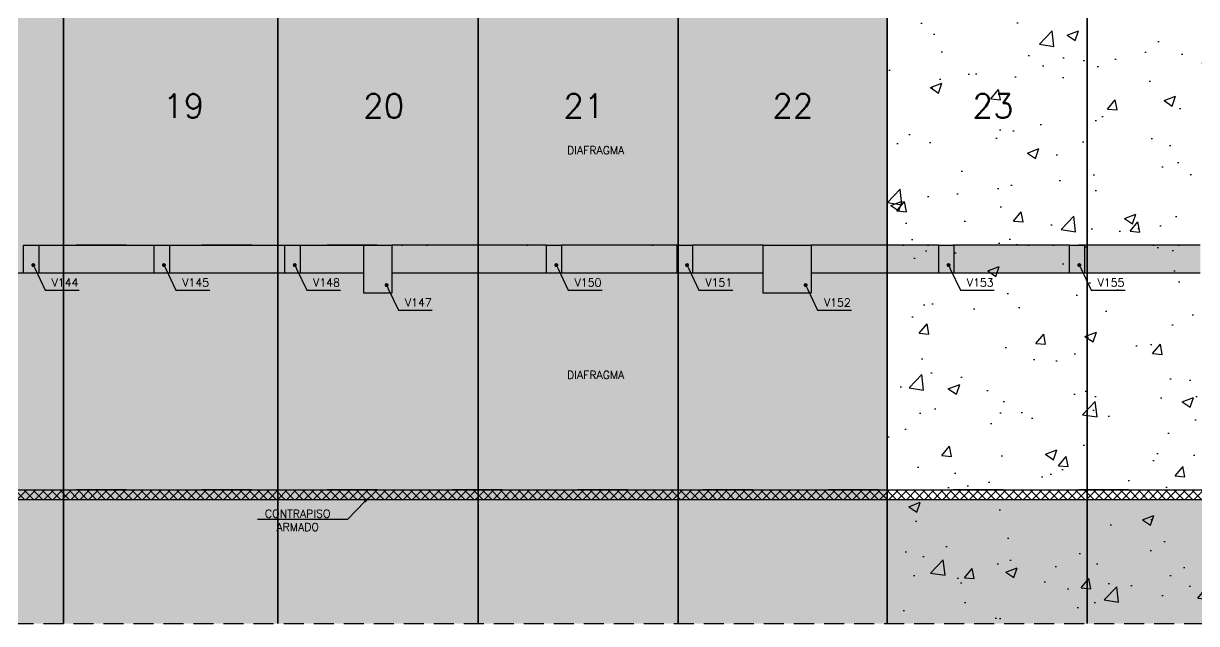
# Model space of a CAD drawing. Header units: millimetres. Extents: x 0 to 8720, y 0 to 4500.
# Drawn here: x 5402 to 6868, y 2375 to 3125 of the extents above; entities that cross this region are included whole.
import ezdxf
from ezdxf import colors
from ezdxf.entities.mleader import LeaderData, LeaderLine
from ezdxf.math import Vec2, Vec3

# ---------------------------------------------------------------- set-up
doc = ezdxf.new("R2010")
doc.units = ezdxf.units.MM
doc.header["$LTSCALE"] = 50
doc.linetypes.add('DASHED', pattern=[0.75, 0.5, -0.25])
doc.linetypes.add('DIVIDE2', pattern=[0.625, 0.25, -0.125, 0, -0.125, 0, -0.125])
for name, color, linetype in [('F-AUX', 2, 'Continuous'), ('F-AUX-DET', 2, 'Continuous'), ('F-AUX-RED', 1, 'Continuous'), ('F-CORTE', 4, 'Continuous'), ('F-CPC', 1, 'DASHED'), ('F-EIXOS-DET', 1, 'Continuous'), ('F-FUNDAÇÃO-VISTA', 253, 'Continuous'), ('F-MURETA OBRA', 4, 'Continuous'), ('F-PERFIL VISTA', 252, 'Continuous'), ('F-SOLIDO-CORTE', 71, 'Continuous'), ('F-TEXTO-YELLOW', 2, 'Continuous'), ('F-VISTA', 2, 'Continuous'), ('F-VISTA SÓLIDO', 254, 'Continuous')]:
    doc.layers.add(name, color=color, linetype=linetype)
doc.styles.add('MCP', font='simplex.shx')
doc.styles.get("Standard").update_dxf_attribs({"font": 'txt.shx'})

# ---------------------------------------------------------------- blocks, each defined once
blk = doc.blocks.new('_DOT')
at = {"color": 0, "linetype": 'ByBlock'}
blk.add_line((-0.5, 0), (-1, 0), dxfattribs=at)
at = {"color": 0, "linetype": 'ByBlock', "const_width": 0.5}
blk.add_lwpolyline([(-0.25, 0, 1), (0.25, 0, 1)], format="xyb", close=True, dxfattribs=at)

msp = doc.modelspace()

# ---------------------------------------------------------------- hatches: boundary and pattern name
at = {"layer": 'F-AUX-DET'}
h = msp.add_hatch(dxfattribs=at)
h.set_pattern_fill('ANGLE', color=252)
h.set_pattern_definition([(0, (0, 0), (0, 6.985), [5.08, -1.905]), (90, (0, 0), (-6.985, 4e-16), [5.08, -1.905])])
h.paths.add_polyline_path([(5698.47, 2488.12), (5791.56, 2488.12), (5791.56, 2519.79), (5698.47, 2519.79)], flags=9)
h.paths.add_polyline_path([(1936.37, 2488.12), (2029.46, 2488.12), (2029.46, 2519.79), (1936.37, 2519.79)], flags=9)
h.paths.add_polyline_path([(2659.61, 2488.91), (2768.42, 2488.91), (2768.42, 2520.58), (2659.61, 2520.58)], flags=9)
h.paths.add_polyline_path([(6080.85, 2678.2), (6162.99, 2678.2), (6162.99, 2693.2), (6080.85, 2693.2)], flags=9)
h.paths.add_polyline_path([(6921.04, 2678.2), (7003.19, 2678.2), (7003.19, 2693.2), (6921.04, 2693.2)], flags=9)
h.paths.add_polyline_path([(6905.63, 2793.64), (6945.86, 2793.64), (6945.86, 2808.64), (6905.63, 2808.64)], flags=9)
h.paths.add_polyline_path([(6742.29, 2793.64), (6782.53, 2793.64), (6782.53, 2808.64), (6742.29, 2808.64)], flags=9)
h.paths.add_polyline_path([(6578.96, 2793.64), (6619.2, 2793.64), (6619.2, 2808.64), (6578.96, 2808.64)], flags=9)
h.paths.add_polyline_path([(6400.48, 2768.64), (6440.72, 2768.64), (6440.72, 2783.64), (6400.48, 2783.64)], flags=9)
h.paths.add_polyline_path([(6088.97, 2793.64), (6129.21, 2793.64), (6129.21, 2808.64), (6088.97, 2808.64)], flags=9)
h.paths.add_polyline_path([(6252.3, 2793.64), (6289.68, 2793.64), (6289.68, 2808.64), (6252.3, 2808.64)], flags=9)
h.paths.add_polyline_path([(5876.98, 2768.64), (5917.22, 2768.64), (5917.22, 2783.64), (5876.98, 2783.64)], flags=9)
h.paths.add_polyline_path([(5598.87, 2793.64), (5639.11, 2793.64), (5639.11, 2808.64), (5598.87, 2808.64)], flags=9)
h.paths.add_polyline_path([(5762.3, 2793.64), (5802.54, 2793.64), (5802.54, 2808.64), (5762.3, 2808.64)], flags=9)
h.paths.add_polyline_path([(5435.64, 2793.64), (5476.36, 2793.64), (5476.36, 2808.64), (5435.64, 2808.64)], flags=9)
h.paths.add_polyline_path([(5272.31, 2793.64), (5312.55, 2793.64), (5312.55, 2808.64), (5272.31, 2808.64)], flags=9)
h.paths.add_polyline_path([(5108.98, 2768.64), (5146.36, 2768.64), (5146.36, 2783.64), (5108.98, 2783.64)], flags=9)
h = msp.add_hatch(dxfattribs=at)
h.set_pattern_fill('EARTH', color=252, scale=5, angle=45)
h.set_pattern_definition([(45, (140, -3746.03), (0, 44.90128), [31.75, -31.75]), (45, (131.58, -3737.61), (0, 44.90128), [31.75, -31.75]), (45, (123.162, -3729.19), (0, 44.90128), [31.75, -31.75]), (135, (123.162, -3723.58), (-44.90128, 0), [31.75, -31.75]), (135, (131.58, -3715.16), (-44.90128, 0), [31.75, -31.75]), (135, (140, -3706.74), (-44.90128, 0), [31.75, -31.75])])
edge = h.paths.add_edge_path(flags=17)
edge.add_arc((3056.46, 2474.7), 10.99, 305, 415)
edge.add_arc((3053.46, 2496.98), 16.21, 305, 415)
edge.add_arc((3055.13, 2521.16), 13.3, 305, 401.62752)
edge.add_line((3065.08, 2529.99), (2969.98, 2529.99))
edge.add_line((2969.98, 2529.99), (2969.98, 2494.99))
edge.add_line((2969.98, 2494.99), (2950.98, 2494.99))
edge.add_line((2950.98, 2494.99), (2950.98, 2529.99))
edge.add_line((2950.98, 2529.99), (2829.01, 2529.99))
edge.add_arc((2839.24, 2524.12), 11.8, 150.11954, 235)
edge.add_arc((2837.88, 2506.73), 9.43, 125, 235)
edge.add_arc((2838.65, 2490.17), 10.78, 125, 235)
edge.add_arc((2841.56, 2468.35), 15.85, 125, 235)
edge.add_arc((2838.15, 2447.25), 9.91, 125, 235)
edge.add_arc((2841.75, 2425.89), 16.17, 125, 235)
edge.add_arc((2841.95, 2418.06), 10.92, 209.70053, 319.70053)
edge.add_arc((2861.33, 2418.73), 13.49, 215, 325)
edge.add_arc((2884.6, 2419.56), 14.92, 215, 325)
edge.add_arc((2907.77, 2418.65), 13.35, 215, 325)
edge.add_arc((2930.56, 2419.3), 14.47, 215, 325)
edge.add_arc((2952.34, 2417.95), 12.12, 215, 325)
edge.add_arc((2969.57, 2416.11), 8.92, 215, 325)
edge.add_arc((2985.02, 2416.69), 9.93, 215, 325)
edge.add_arc((2999.87, 2415.7), 8.2, 215, 325)
edge.add_arc((3017.76, 2418.82), 13.64, 215, 325)
edge.add_arc((3039.32, 2418.27), 12.68, 215, 325)
edge.add_arc((3052.32, 2421.16), 10.49, 255.57323, 365.57323)
edge.add_arc((3057.49, 2429.7), 9.19, 305, 415)
edge.add_arc((3058.03, 2443.99), 8.25, 305, 415)
edge.add_arc((3057.53, 2458.22), 9.13, 305, 415)
h.paths.add_polyline_path([(5698.47, 2488.12), (5791.56, 2488.12), (5791.56, 2519.79), (5698.47, 2519.79)], flags=16)
h.paths.add_polyline_path([(1936.37, 2488.12), (2029.46, 2488.12), (2029.46, 2519.79), (1936.37, 2519.79)], flags=16)
h.paths.add_polyline_path([(2659.61, 2488.91), (2768.42, 2488.91), (2768.42, 2520.58), (2659.61, 2520.58)], flags=16)
h.paths.add_polyline_path([(2887.82, 2481.9), (2916.15, 2481.9), (2916.15, 2496.9), (2887.82, 2496.9)], flags=16)
h.paths.add_polyline_path([(4134.28, 2521.99), (4163.28, 2521.99), (4163.28, 2481.99), (4134.28, 2481.99)], flags=16)
edge = h.paths.add_edge_path()
edge.add_line((7020.78, 2529.99), (3065.08, 2529.99))
edge.add_arc((3055.13, 2521.16), 13.3, -55, 41.62752, ccw=False)
edge.add_arc((3053.46, 2496.98), 16.21, -55, 55, ccw=False)
edge.add_arc((3056.46, 2474.7), 10.99, -55, 55, ccw=False)
edge.add_arc((3057.53, 2458.22), 9.13, -55, 55, ccw=False)
edge.add_arc((3058.03, 2443.99), 8.25, -55, 55, ccw=False)
edge.add_arc((3057.49, 2429.7), 9.19, -55, 55, ccw=False)
edge.add_arc((3052.32, 2421.16), 10.49, -104.42677, 5.57323, ccw=False)
edge.add_arc((3039.32, 2418.27), 12.68, 215, 325, ccw=False)
edge.add_arc((3017.76, 2418.82), 13.64, 215, 325, ccw=False)
edge.add_arc((2999.87, 2415.7), 8.2, 215, 325, ccw=False)
edge.add_arc((2985.02, 2416.69), 9.93, 215, 325, ccw=False)
edge.add_arc((2969.57, 2416.11), 8.92, 215, 325, ccw=False)
edge.add_arc((2952.34, 2417.95), 12.12, 215, 325, ccw=False)
edge.add_arc((2930.56, 2419.3), 14.47, 215, 325, ccw=False)
edge.add_arc((2907.77, 2418.65), 13.35, 215, 325, ccw=False)
edge.add_arc((2884.6, 2419.56), 14.92, 215, 325, ccw=False)
edge.add_arc((2861.33, 2418.73), 13.49, 215, 325, ccw=False)
edge.add_arc((2841.95, 2418.06), 10.92, 209.70053, 319.70053, ccw=False)
edge.add_arc((2841.75, 2425.89), 16.17, 125, 235, ccw=False)
edge.add_arc((2838.15, 2447.25), 9.91, 125, 235, ccw=False)
edge.add_arc((2841.56, 2468.35), 15.85, 125, 235, ccw=False)
edge.add_arc((2838.65, 2490.17), 10.78, 125, 235, ccw=False)
edge.add_arc((2837.88, 2506.73), 9.43, 125, 235, ccw=False)
edge.add_arc((2839.24, 2524.12), 11.8, 150.11954, 235, ccw=False)
edge.add_line((2829.01, 2529.99), (429.84, 2529.99))
edge.add_line((429.84, 2529.99), (429.84, 2374.99))
edge.add_line((429.84, 2374.99), (7020.78, 2374.99))
edge.add_line((7020.78, 2374.99), (7020.78, 2529.99))
at = {"layer": 'F-AUX-RED'}
h = msp.add_hatch(dxfattribs=at)
h.set_pattern_fill('ANSI37', color=256, scale=2.5)
h.set_pattern_definition([(45, (140, -3746.029), (-5.61266, 5.61266), []), (135, (140, -3746.029), (-5.61266, -5.61266), [])])
h.paths.add_polyline_path([(3068.98, 2541.99), (2969.98, 2541.99), (2969.98, 2529.99), (3065.08, 2529.99, 0.0584148), (3062.76, 2532.05, 0.2032492)])
h.paths.add_polyline_path([(7020.78, 2541.99), (3068.98, 2541.99, -0.2032492), (3062.76, 2532.05, -0.0584148), (3065.08, 2529.99), (7020.78, 2529.99)])
at = {"layer": 'F-PERFIL VISTA', "ltscale": 2}
h = msp.add_hatch(dxfattribs=at)
h.set_pattern_fill('AR-CONC', color=256, scale=0.8)
h.paths.add_polyline_path([(1971.28, 3949.99), (1971.28, 3903.68), (1971.28, 3839.99)])
h.paths.add_polyline_path([(1971.28, 3673.99), (1721.28, 3673.99), (1721.28, 2374.99), (1971.28, 2374.99)])
h.paths.add_polyline_path([(2221.28, 3929.99), (1971.28, 3929.99), (1971.28, 3839.99), (1971.28, 2374.99), (2221.28, 2374.99)])
h.paths.add_polyline_path([(2971.28, 3959.99), (1971.28, 3959.99), (1971.28, 3929.99), (2221.28, 3929.99), (2971.28, 3929.99)])
h.paths.add_polyline_path([(2471.28, 3929.99), (2221.28, 3929.99), (2221.28, 2374.99), (2471.28, 2374.99)])
h.paths.add_polyline_path([(2721.28, 3929.99), (2471.28, 3929.99), (2471.28, 2374.99), (2721.28, 2374.99)])
h.paths.add_polyline_path([(2971.28, 3929.99), (2721.28, 3929.99), (2721.28, 2374.99), (2971.28, 2374.99)])
h.paths.add_polyline_path([(3971.28, 3981.99), (3221.28, 3981.99), (3221.28, 3971.99), (2971.28, 3971.99), (3971.28, 3967.99)])
h.paths.add_polyline_path([(3221.28, 3967.99), (2971.28, 3971.99), (2971.28, 3929.99), (2971.28, 2374.99), (3221.28, 2374.99)])
h.paths.add_polyline_path([(3471.28, 3967.99), (3221.28, 3967.99), (3221.28, 2374.99), (3471.28, 2374.99)])
h.paths.add_polyline_path([(3721.28, 3967.99), (3471.28, 3967.99), (3471.28, 2374.99), (3721.28, 2374.99)])
h.paths.add_polyline_path([(3971.28, 3967.99), (3721.28, 3967.99), (3721.28, 2374.99), (3971.28, 2374.99)])
h.paths.add_polyline_path([(5202.28, 3238.99), (4952.28, 3238.99), (4952.28, 2374.99), (5202.28, 2374.99)])
h.paths.add_polyline_path([(5452.28, 4131.99), (5202.28, 4131.99), (5202.28, 2374.99), (5452.28, 2374.99)])
h.paths.add_polyline_path([(5720.28, 4131.99), (5452.28, 4131.99), (5452.28, 2374.99), (5720.28, 2374.99)])
h.paths.add_polyline_path([(5970.28, 3733.99), (5720.28, 3733.99), (5720.28, 2374.99), (5970.28, 2374.99)])
h.paths.add_polyline_path([(6481.28, 3733.99), (6220.28, 3733.99), (6220.28, 2374.99), (6481.28, 2374.99)])
h.paths.add_polyline_path([(6220.28, 4131.99), (5970.28, 4131.99), (5970.28, 3733.99), (6220.28, 3733.99)])
h.paths.add_polyline_path([(6220.28, 3733.99), (5970.28, 3733.99), (5970.28, 2374.99), (6220.28, 2374.99)])
h.paths.add_polyline_path([(6731.28, 4278), (6481.28, 4278), (6481.28, 3733.99), (6731.28, 3733.99)])
h = msp.add_hatch(dxfattribs=at)
h.set_pattern_fill('AR-CONC', color=256, scale=0.8)
h.paths.add_polyline_path([(6731.28, 3733.99), (6481.28, 3733.99), (6481.28, 2374.99), (6731.28, 2374.99)])
h.paths.add_polyline_path([(7020.78, 4133.99), (7070.78, 4133.99), (7070.78, 4278), (6731.28, 4278), (6731.28, 3733.99), (7020.78, 3733.99)])
h.paths.add_polyline_path([(7020.78, 3733.99), (6731.28, 3733.99), (6731.28, 2374.99), (7020.78, 2374.99)])
at = {"layer": 'F-SOLIDO-CORTE'}
h = msp.add_hatch(color=256, dxfattribs=at)
h.dxf.hatch_style = 1
h.paths.add_polyline_path([(5402.45, 2812.99), (5402.45, 2835.08), (5402.45, 2847.99), (5414.44, 2847.99), (5421.45, 2847.99), (5421.45, 2825.91), (5421.45, 2812.99), (5414.44, 2812.99)])
h = msp.add_hatch(color=256, dxfattribs=at)
h.dxf.hatch_style = 1
h.paths.add_polyline_path([(5565.67, 2812.99), (5565.67, 2835.08), (5565.67, 2847.99), (5577.66, 2847.99), (5584.67, 2847.99), (5584.67, 2825.91), (5584.67, 2812.99), (5577.66, 2812.99)])
h = msp.add_hatch(color=256, dxfattribs=at)
h.dxf.hatch_style = 1
h.paths.add_polyline_path([(5729.11, 2812.99), (5729.11, 2835.08), (5729.11, 2847.99), (5741.1, 2847.99), (5748.11, 2847.99), (5748.11, 2825.91), (5748.11, 2812.99), (5741.1, 2812.99)])
h = msp.add_hatch(color=256, dxfattribs=at)
h.dxf.hatch_style = 1
h.paths.add_polyline_path([(5827.78, 2787.99), (5827.78, 2825.86), (5827.78, 2847.99), (5849.87, 2847.99), (5862.78, 2847.99), (5862.78, 2810.13), (5862.78, 2787.99), (5849.87, 2787.99)])
h = msp.add_hatch(color=256, dxfattribs=at)
h.dxf.hatch_style = 1
h.paths.add_polyline_path([(6055.77, 2812.99), (6055.77, 2835.08), (6055.77, 2847.99), (6067.76, 2847.99), (6074.77, 2847.99), (6074.77, 2825.91), (6074.77, 2812.99), (6067.76, 2812.99)])
h = msp.add_hatch(color=256, dxfattribs=at)
h.dxf.hatch_style = 1
h.paths.add_polyline_path([(6219.11, 2812.99), (6219.11, 2835.08), (6219.11, 2847.99), (6231.1, 2847.99), (6238.11, 2847.99), (6238.11, 2825.91), (6238.11, 2812.99), (6231.1, 2812.99)])
h = msp.add_hatch(color=256, dxfattribs=at)
h.dxf.hatch_style = 1
h.paths.add_polyline_path([(6326.28, 2787.99), (6326.28, 2825.86), (6326.28, 2847.99), (6364.15, 2847.99), (6386.28, 2847.99), (6386.28, 2810.13), (6386.28, 2787.99), (6364.15, 2787.99)])
h = msp.add_hatch(color=256, dxfattribs=at)
h.dxf.hatch_style = 1
h.paths.add_polyline_path([(6545.77, 2812.99), (6545.77, 2835.08), (6545.77, 2847.99), (6557.76, 2847.99), (6564.77, 2847.99), (6564.77, 2825.91), (6564.77, 2812.99), (6557.76, 2812.99)])
h = msp.add_hatch(color=256, dxfattribs=at)
h.dxf.hatch_style = 1
h.paths.add_polyline_path([(6709.1, 2812.99), (6709.1, 2835.08), (6709.1, 2847.99), (6721.09, 2847.99), (6728.1, 2847.99), (6728.1, 2825.91), (6728.1, 2812.99), (6721.09, 2812.99)])
at = {"layer": 'F-VISTA SÓLIDO'}
h = msp.add_hatch(color=256, dxfattribs=at)
h.dxf.hatch_style = 1
h.paths.add_polyline_path([(5565.67, 2835.08), (5565.67, 2847.99), (5421.45, 2847.99), (5421.45, 2825.91), (5421.45, 2812.99), (5565.67, 2812.99)])
h = msp.add_hatch(color=256, dxfattribs=at)
h.dxf.hatch_style = 1
h.paths.add_polyline_path([(5729.11, 2835.08), (5729.11, 2847.99), (5584.67, 2847.99), (5584.67, 2825.91), (5584.67, 2812.99), (5729.11, 2812.99)])
h = msp.add_hatch(color=256, dxfattribs=at)
h.dxf.hatch_style = 1
h.paths.add_polyline_path([(5827.78, 2825.86), (5827.78, 2847.99), (5815.28, 2847.99), (5748.11, 2847.99), (5748.11, 2825.91), (5748.11, 2812.99), (5815.28, 2812.99), (5821.73, 2812.99), (5827.78, 2812.99)])
h = msp.add_hatch(color=256, dxfattribs=at)
h.dxf.hatch_style = 1
h.paths.add_polyline_path([(6055.77, 2835.08), (6055.77, 2847.99), (5875.28, 2847.99), (5862.78, 2847.99), (5862.78, 2812.99), (5875.28, 2812.99), (5895.93, 2812.99), (6055.77, 2812.99)])
h = msp.add_hatch(color=256, dxfattribs=at)
h.dxf.hatch_style = 1
h.paths.add_polyline_path([(6219.11, 2835.08), (6219.11, 2847.99), (6074.77, 2847.99), (6074.77, 2847.99), (6074.77, 2825.91), (6074.77, 2812.99), (6091.28, 2812.99), (6219.11, 2812.99)])
h = msp.add_hatch(color=256, dxfattribs=at)
h.dxf.hatch_style = 1
h.paths.add_polyline_path([(6326.28, 2825.86), (6326.28, 2847.99), (6238.11, 2847.99), (6238.11, 2847.99), (6238.11, 2825.91), (6238.11, 2812.99), (6248.19, 2812.99), (6326.28, 2812.99)])
h = msp.add_hatch(color=256, dxfattribs=at)
h.dxf.hatch_style = 1
h.paths.add_polyline_path([(6545.77, 2835.08), (6545.77, 2847.99), (6386.28, 2847.99), (6386.28, 2847.99), (6386.28, 2812.99), (6404.53, 2812.99), (6545.77, 2812.99)])
h = msp.add_hatch(color=256, dxfattribs=at)
h.dxf.hatch_style = 1
h.paths.add_polyline_path([(6709.1, 2835.08), (6709.1, 2847.99), (6564.77, 2847.99), (6564.77, 2825.91), (6564.77, 2812.99), (6581.28, 2812.99), (6709.1, 2812.99)])
h = msp.add_hatch(color=256, dxfattribs=at)
h.dxf.hatch_style = 1
h.paths.add_polyline_path([(6872.43, 2847.99), (6728.1, 2847.99), (6728.1, 2825.91), (6728.1, 2812.99), (6744.61, 2812.99), (6872.43, 2812.99), (6872.43, 2835.08)])

# ---------------------------------------------------------------- linework, layer by layer
at = {"layer": 'F-AUX', "color": 1, "linetype": 'DASHED'}
msp.add_lwpolyline([(7095.78, 2374.99), (7095.78, 4420), (365, 4420), (365, 2374.99)], close=True, dxfattribs=at)
at = {"layer": 'F-AUX-RED'}
for points in [[(2969.98, 2541.99), (7020.78, 2541.99)], [(2969.98, 2529.99), (7020.78, 2529.99)]]:
    msp.add_lwpolyline(points, dxfattribs=at)
at = {"layer": 'F-CORTE'}
for points in [[(5402.45, 2812.99), (5402.45, 2835.08), (5402.45, 2847.99), (5414.44, 2847.99), (5421.45, 2847.99), (5421.45, 2825.91), (5421.45, 2812.99), (5414.44, 2812.99)], [(5565.67, 2812.99), (5565.67, 2835.08), (5565.67, 2847.99), (5577.66, 2847.99), (5584.67, 2847.99), (5584.67, 2825.91), (5584.67, 2812.99), (5577.66, 2812.99)], [(5729.11, 2812.99), (5729.11, 2835.08), (5729.11, 2847.99), (5741.1, 2847.99), (5748.11, 2847.99), (5748.11, 2825.91), (5748.11, 2812.99), (5741.1, 2812.99)], [(5827.78, 2787.99), (5827.78, 2825.86), (5827.78, 2847.99), (5849.87, 2847.99), (5862.78, 2847.99), (5862.78, 2810.13), (5862.78, 2787.99), (5849.87, 2787.99)], [(6055.77, 2812.99), (6055.77, 2835.08), (6055.77, 2847.99), (6067.76, 2847.99), (6074.77, 2847.99), (6074.77, 2825.91), (6074.77, 2812.99), (6067.76, 2812.99)], [(6219.11, 2812.99), (6219.11, 2835.08), (6219.11, 2847.99), (6231.1, 2847.99), (6238.11, 2847.99), (6238.11, 2825.91), (6238.11, 2812.99), (6231.1, 2812.99)], [(6326.28, 2787.99), (6326.28, 2825.86), (6326.28, 2847.99), (6364.15, 2847.99), (6386.28, 2847.99), (6386.28, 2810.13), (6386.28, 2787.99), (6364.15, 2787.99)], [(6545.77, 2812.99), (6545.77, 2835.08), (6545.77, 2847.99), (6557.76, 2847.99), (6564.77, 2847.99), (6564.77, 2825.91), (6564.77, 2812.99), (6557.76, 2812.99)], [(6709.1, 2812.99), (6709.1, 2835.08), (6709.1, 2847.99), (6721.09, 2847.99), (6728.1, 2847.99), (6728.1, 2825.91), (6728.1, 2812.99), (6721.09, 2812.99)]]:
    msp.add_lwpolyline(points, close=True, dxfattribs=at)
at = {"layer": 'F-CPC'}
for p, q in [((5970.28, 2374.99), (5970.28, 4309.99)), ((6220.28, 2374.99), (6220.28, 4309.99)), ((6481.28, 2374.99), (6481.28, 4309.99)), ((6731.28, 2374.99), (6731.28, 4278)), ((5452.28, 2374.99), (5452.28, 4131.99)), ((5720.28, 2374.99), (5720.28, 4053.99))]:
    msp.add_line(p, q, dxfattribs=at)
at = {"layer": 'F-EIXOS-DET', "color": 1, "linetype": 'DIVIDE2', "ltscale": 5}
for p, q in [((7095.78, 2847.99), (365, 2847.99)), ((7095.78, 2541.99), (365, 2541.99))]:
    msp.add_line(p, q, dxfattribs=at)
at = {"layer": 'F-FUNDAÇÃO-VISTA'}
for p, q in [((5970.28, 2374.99), (5970.28, 4273.99)), ((6220.28, 2374.99), (6220.28, 4273.99)), ((6481.28, 2374.99), (6481.28, 4278)), ((6731.28, 2374.99), (6731.28, 4278)), ((6731.28, 2374.99), (6731.28, 4278)), ((5720.28, 2374.99), (5720.28, 4191.99)), ((5452.28, 2374.99), (5452.28, 4131.99)), ((5452.28, 2374.99), (5452.28, 4131.99)), ((6220.28, 2374.99), (6220.28, 3733.99)), ((6481.28, 2374.99), (6481.28, 3733.99))]:
    msp.add_line(p, q, dxfattribs=at)
at = {"layer": 'F-MURETA OBRA'}
for points in [[(6220.28, 4309.99), (6220.28, 2374.99)], [(6481.28, 4309.99), (6481.28, 2374.99)], [(6731.28, 4278), (6731.28, 2374.99)], [(5720.28, 4191.99), (5720.28, 2374.99)], [(5970.28, 4191.99), (5970.28, 2374.99)], [(5452.28, 4131.99), (5452.28, 2374.99)]]:
    msp.add_lwpolyline(points, dxfattribs=at)
at = {"layer": 'F-VISTA', "linetype": 'Continuous'}
for p, q in [((5402.45, 2847.99), (5565.67, 2847.99)), ((5584.67, 2847.99), (5729.11, 2847.99)), ((5748.11, 2847.99), (5815.28, 2847.99)), ((5815.28, 2847.99), (5827.78, 2847.99)), ((5875.28, 2847.99), (5862.78, 2847.99)), ((6055.77, 2847.99), (5875.28, 2847.99)), ((6219.11, 2847.99), (6074.77, 2847.99)), ((6326.28, 2847.99), (6238.11, 2847.99)), ((6545.77, 2847.99), (6386.28, 2847.99)), ((6709.1, 2847.99), (6564.77, 2847.99)), ((6872.43, 2847.99), (6728.1, 2847.99)), ((5402.45, 2812.99), (5274.62, 2812.99)), ((5565.67, 2812.99), (5402.45, 2812.99)), ((5729.11, 2812.99), (5584.67, 2812.99)), ((5815.28, 2812.99), (5748.11, 2812.99)), ((5755.79, 2812.99), (5748.11, 2812.99)), ((5821.73, 2812.99), (5815.28, 2812.99)), ((5827.78, 2812.99), (5821.73, 2812.99)), ((5875.28, 2812.99), (5862.78, 2812.99)), ((5895.93, 2812.99), (5875.28, 2812.99)), ((6055.77, 2812.99), (5895.93, 2812.99)), ((6091.28, 2812.99), (6074.77, 2812.99)), ((6219.11, 2812.99), (6091.28, 2812.99)), ((6248.19, 2812.99), (6238.11, 2812.99)), ((6326.28, 2812.99), (6248.19, 2812.99)), ((6404.53, 2812.99), (6386.28, 2812.99)), ((6545.77, 2812.99), (6404.53, 2812.99)), ((6581.28, 2812.99), (6564.77, 2812.99)), ((6709.1, 2812.99), (6581.28, 2812.99)), ((6744.61, 2812.99), (6728.1, 2812.99)), ((6872.43, 2812.99), (6744.61, 2812.99))]:
    msp.add_line(p, q, dxfattribs=at)

# ---------------------------------------------------------------- texts
at = {"layer": 'F-MURETA OBRA', "char_height": 30, "attachment_point": 1}
for s, insert in [('19', (5576.8, 3036.99)), ('20', (5826.8, 3036.99)), ('21', (6076.8, 3036.99)), ('22', (6337.8, 3036.99)), ('23', (6587.8, 3036.99))]:
    msp.add_mtext_dynamic_manual_height_columns(s, width=540.7942, gutter_width=12.5, heights=[0], dxfattribs=dict(at, insert=insert))
at = {"layer": 'F-TEXTO-YELLOW', "style": 'MCP'}
for s, p in [('DIAFRAGMA', (6081.44, 2961.58)), ('V144', (5437.66, 2796.14)), ('V145', (5600.89, 2796.14)), ('V148', (5764.33, 2796.14)), ('V150', (6090.99, 2796.14)), ('V151', (6254.32, 2796.14)), ('V153', (6580.99, 2796.14)), ('V155', (6744.32, 2796.14)), ('V147', (5879, 2771.14)), ('V152', (6402.5, 2771.14)), ('DIAFRAGMA', (6081.44, 2680.7))]:
    msp.add_text(s, height=10, dxfattribs=at).set_placement(p)
at = {"layer": 'F-TEXTO-YELLOW', "insert": (5745.01, 2503.95), "char_height": 10, "attachment_point": 5, "style": 'MCP'}
msp.add_mtext_dynamic_manual_height_columns('CONTRAPISO ARMADO', width=110.244, gutter_width=12.5, heights=[0], dxfattribs=at)

# ---------------------------------------------------------------- leaders
at = {"layer": 'F-AUX-RED'}
ml = msp.add_multileader_mtext('Standard', dxfattribs=at)
ml.set_content('', color=256)
ml.set_leader_properties()
ml.set_arrow_properties(name='DOT')
ml.build(insert=Vec2(0, 0))
ml.multileader.update_dxf_attribs({"text_right_attachment_type": 6, "text_top_attachment_type": 0, "text_bottom_attachment_type": 0, "dogleg_length": 0.36, "arrow_head_size": 5})
ctx = ml.context
ctx.base_point, ctx.char_height, ctx.arrow_head_size, ctx.landing_gap_size, ctx.plane_origin = Vec3(5471.87, 2791.88), 0.18, 5, 0.09, Vec3(5414.75, 2822.98)
ctx.right_attachment = 6
notes = []
notes.append((ctx, [(0, (1, 1, 0), (5429.6, 2791.88), (1, 0), 42.26, [(0, [(5414.75, 2822.98)], 256, [])])]))
ctx.mtext.insert, ctx.mtext.flow_direction = Vec3(5471.96, 2791.97), 5
ml = msp.add_multileader_mtext('Standard', dxfattribs=at)
ml.set_content('', color=256)
ml.set_leader_properties()
ml.set_arrow_properties(name='DOT')
ml.build(insert=Vec2(0, 0))
ml.multileader.update_dxf_attribs({"text_right_attachment_type": 6, "text_top_attachment_type": 0, "text_bottom_attachment_type": 0, "dogleg_length": 0.36, "arrow_head_size": 5})
ctx = ml.context
ctx.base_point, ctx.char_height, ctx.arrow_head_size, ctx.landing_gap_size, ctx.plane_origin = Vec3(5635.09, 2791.88), 0.18, 5, 0.09, Vec3(5577.98, 2822.98)
ctx.right_attachment = 6
notes.append((ctx, [(0, (1, 1, 0), (5592.83, 2791.88), (1, 0), 42.26, [(0, [(5577.98, 2822.98)], 256, [])])]))
ctx.mtext.insert, ctx.mtext.flow_direction = Vec3(5635.18, 2791.97), 5
ml = msp.add_multileader_mtext('Standard', dxfattribs=at)
ml.set_content('', color=256)
ml.set_leader_properties()
ml.set_arrow_properties(name='DOT')
ml.build(insert=Vec2(0, 0))
ml.multileader.update_dxf_attribs({"text_right_attachment_type": 6, "text_top_attachment_type": 0, "text_bottom_attachment_type": 0, "dogleg_length": 0.36, "arrow_head_size": 5})
ctx = ml.context
ctx.base_point, ctx.char_height, ctx.arrow_head_size, ctx.landing_gap_size, ctx.plane_origin = Vec3(5798.53, 2791.88), 0.18, 5, 0.09, Vec3(5741.41, 2822.98)
ctx.right_attachment = 6
notes.append((ctx, [(0, (1, 1, 0), (5756.27, 2791.88), (1, 0), 42.26, [(0, [(5741.41, 2822.98)], 256, [])])]))
ctx.mtext.insert, ctx.mtext.flow_direction = Vec3(5798.62, 2791.97), 5
ml = msp.add_multileader_mtext('Standard', dxfattribs=at)
ml.set_content('', color=256)
ml.set_leader_properties()
ml.set_arrow_properties(name='DOT')
ml.build(insert=Vec2(0, 0))
ml.multileader.update_dxf_attribs({"text_right_attachment_type": 6, "text_top_attachment_type": 0, "text_bottom_attachment_type": 0, "dogleg_length": 0.36, "arrow_head_size": 5})
ctx = ml.context
ctx.base_point, ctx.char_height, ctx.arrow_head_size, ctx.landing_gap_size, ctx.plane_origin = Vec3(6125.19, 2791.88), 0.18, 5, 0.09, Vec3(6068.08, 2822.98)
ctx.right_attachment = 6
notes.append((ctx, [(0, (1, 1, 0), (6082.93, 2791.88), (1, 0), 42.26, [(0, [(6068.08, 2822.98)], 256, [])])]))
ctx.mtext.insert, ctx.mtext.flow_direction = Vec3(6125.28, 2791.97), 5
ml = msp.add_multileader_mtext('Standard', dxfattribs=at)
ml.set_content('', color=256)
ml.set_leader_properties()
ml.set_arrow_properties(name='DOT')
ml.build(insert=Vec2(0, 0))
ml.multileader.update_dxf_attribs({"text_right_attachment_type": 6, "text_top_attachment_type": 0, "text_bottom_attachment_type": 0, "dogleg_length": 0.36, "arrow_head_size": 5})
ctx = ml.context
ctx.base_point, ctx.char_height, ctx.arrow_head_size, ctx.landing_gap_size, ctx.plane_origin = Vec3(6288.52, 2791.88), 0.18, 5, 0.09, Vec3(6231.41, 2822.98)
ctx.right_attachment = 6
notes.append((ctx, [(0, (1, 1, 0), (6246.26, 2791.88), (1, 0), 42.26, [(0, [(6231.41, 2822.98)], 256, [])])]))
ctx.mtext.insert, ctx.mtext.flow_direction = Vec3(6288.61, 2791.97), 5
ml = msp.add_multileader_mtext('Standard', dxfattribs=at)
ml.set_content('', color=256)
ml.set_leader_properties()
ml.set_arrow_properties(name='DOT')
ml.build(insert=Vec2(0, 0))
ml.multileader.update_dxf_attribs({"text_right_attachment_type": 6, "text_top_attachment_type": 0, "text_bottom_attachment_type": 0, "dogleg_length": 0.36, "arrow_head_size": 5})
ctx = ml.context
ctx.base_point, ctx.char_height, ctx.arrow_head_size, ctx.landing_gap_size, ctx.plane_origin = Vec3(6615.19, 2791.88), 0.18, 5, 0.09, Vec3(6558.07, 2822.98)
ctx.right_attachment = 6
notes.append((ctx, [(0, (1, 1, 0), (6572.92, 2791.88), (1, 0), 42.26, [(0, [(6558.07, 2822.98)], 256, [])])]))
ctx.mtext.insert, ctx.mtext.flow_direction = Vec3(6615.28, 2791.97), 5
ml = msp.add_multileader_mtext('Standard', dxfattribs=at)
ml.set_content('', color=256)
ml.set_leader_properties()
ml.set_arrow_properties(name='DOT')
ml.build(insert=Vec2(0, 0))
ml.multileader.update_dxf_attribs({"text_right_attachment_type": 6, "text_top_attachment_type": 0, "text_bottom_attachment_type": 0, "dogleg_length": 0.36, "arrow_head_size": 5})
ctx = ml.context
ctx.base_point, ctx.char_height, ctx.arrow_head_size, ctx.landing_gap_size, ctx.plane_origin = Vec3(6778.52, 2791.88), 0.18, 5, 0.09, Vec3(6721.4, 2822.98)
ctx.right_attachment = 6
notes.append((ctx, [(0, (1, 1, 0), (6736.26, 2791.88), (1, 0), 42.26, [(0, [(6721.4, 2822.98)], 256, [])])]))
ctx.mtext.insert, ctx.mtext.flow_direction = Vec3(6778.61, 2791.97), 5
ml = msp.add_multileader_mtext('Standard', dxfattribs=at)
ml.set_content('', color=256)
ml.set_leader_properties()
ml.set_arrow_properties(name='DOT')
ml.build(insert=Vec2(0, 0))
ml.multileader.update_dxf_attribs({"text_right_attachment_type": 6, "text_top_attachment_type": 0, "text_bottom_attachment_type": 0, "dogleg_length": 0.36, "arrow_head_size": 5})
ctx = ml.context
ctx.base_point, ctx.char_height, ctx.arrow_head_size, ctx.landing_gap_size, ctx.plane_origin = Vec3(5913.2, 2766.88), 0.18, 5, 0.09, Vec3(5856.09, 2797.98)
ctx.right_attachment = 6
notes.append((ctx, [(0, (1, 1, 0), (5870.94, 2766.88), (1, 0), 42.26, [(0, [(5856.09, 2797.98)], 256, [])])]))
ctx.mtext.insert, ctx.mtext.flow_direction = Vec3(5913.29, 2766.97), 5
ml = msp.add_multileader_mtext('Standard', dxfattribs=at)
ml.set_content('', color=256)
ml.set_leader_properties()
ml.set_arrow_properties(name='DOT')
ml.build(insert=Vec2(0, 0))
ml.multileader.update_dxf_attribs({"text_right_attachment_type": 6, "text_top_attachment_type": 0, "text_bottom_attachment_type": 0, "dogleg_length": 0.36, "arrow_head_size": 5})
ctx = ml.context
ctx.base_point, ctx.char_height, ctx.arrow_head_size, ctx.landing_gap_size, ctx.plane_origin = Vec3(6436.7, 2766.88), 0.18, 5, 0.09, Vec3(6379.59, 2797.98)
ctx.right_attachment = 6
notes.append((ctx, [(0, (1, 1, 0), (6394.44, 2766.88), (1, 0), 42.26, [(0, [(6379.59, 2797.98)], 256, [])])]))
ctx.mtext.insert, ctx.mtext.flow_direction = Vec3(6436.79, 2766.97), 5
ml = msp.add_multileader_mtext('Standard', dxfattribs=at)
ml.set_content('', color=256)
ml.set_leader_properties()
ml.build(insert=Vec2(0, 0))
ml.multileader.update_dxf_attribs({"text_right_attachment_type": 6, "text_top_attachment_type": 0, "text_bottom_attachment_type": 0, "dogleg_length": 0.36, "arrow_head_size": 10})
ctx = ml.context
ctx.base_point, ctx.char_height, ctx.arrow_head_size, ctx.landing_gap_size, ctx.plane_origin = Vec3(5694.78, 2505.2), 0.18, 10, 0.09, Vec3(5809.79, 2509.61)
ctx.right_attachment, ctx.text_align_type = 6, 2
notes.append((ctx, [(0, (1, 1, 0), (5807.24, 2505.11), (-1, 0), 112.27, [(0, [(5835.89, 2534.51)], 256, [])])]))
ctx.mtext.insert, ctx.mtext.alignment, ctx.mtext.flow_direction = Vec3(5694.87, 2505.29), 3, 5
for ctx, leaders in notes:
    for number, flags, end, landing, length, lines in leaders:
        leader = LeaderData()
        leader.index, (leader.has_last_leader_line, leader.has_dogleg_vector, leader.attachment_direction) = number, flags
        leader.last_leader_point, leader.dogleg_vector, leader.dogleg_length = Vec3(end), Vec3(landing), length
        for number, points, colour, breaks in lines:
            line = LeaderLine()
            line.index, line.vertices, line.color, line.breaks = number, Vec3.list(points), colors.encode_raw_color(colour), breaks
            leader.lines.append(line)
        ctx.leaders.append(leader)

doc.saveas('drawing.dxf')
